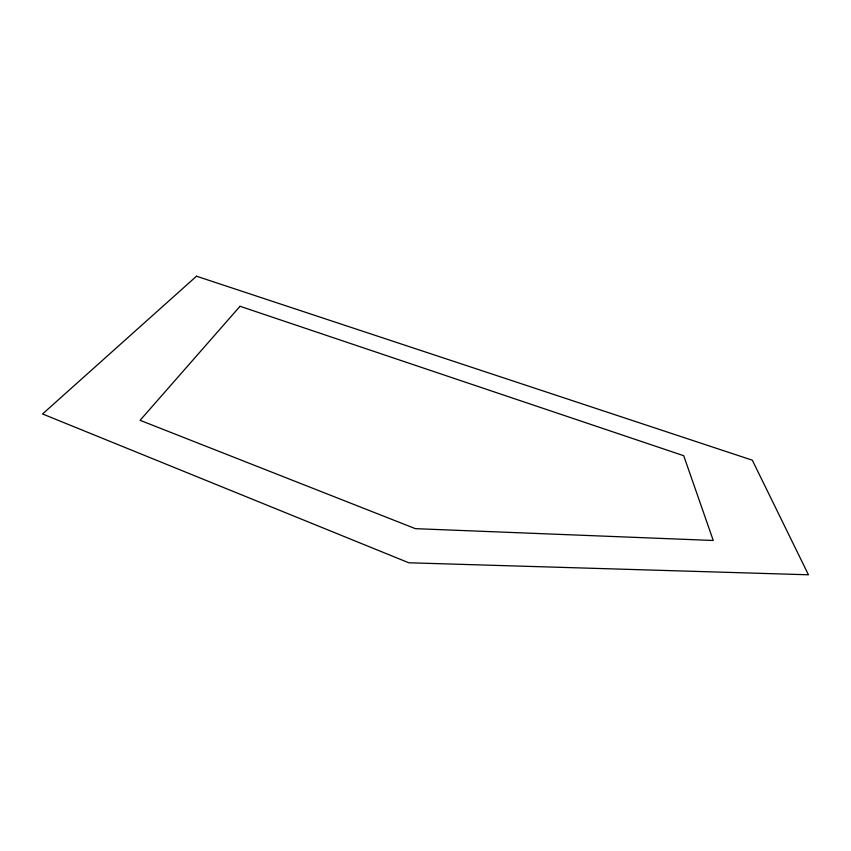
<?xml version="1.0" encoding="UTF-8"?>
<svg xmlns="http://www.w3.org/2000/svg" width="851" height="851" viewBox="0 0 851 851"><rect width="100%" height="100%" fill="white"/><g stroke="black" fill="none" stroke-linecap="round" stroke-linejoin="round"><path stroke-width="1.28" d="M240.025 306.286L140.096 420.32L415.405 528.662L713.255 540.481L683.725 455.721L240.025 306.286M196.496 276.213L42.55 413.969L408.799 562.777L808.45 574.787L752.316 460.189L196.496 276.213"/></g></svg>
